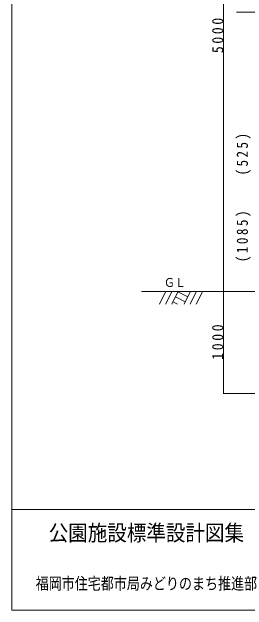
# Model space of a CAD drawing. Units: millimetres on the paper, scale 1:50. Extents: x -5930 to 1479, y 12 to 14760.
# Drawn here: x 11.1 to 57.1, y 11.9 to 129 of the extents above; entities that cross this region are included whole.
import ezdxf
from ezdxf.enums import TextEntityAlignment as Align

# ---------------------------------------------------------------- set-up
doc = ezdxf.new("R2010")
doc.units = ezdxf.units.MM
for name, color, linetype, lineweight in [('_0-0_', 7, 'Continuous', 13), ('LEVEL001', 1, 'Continuous', 13), ('ハッチ', 4, 'Continuous', 13), ('寸法', 1, 'Continuous', 13), ('本体', 7, 'Continuous', 13)]:
    doc.layers.add(name, color=color, linetype=linetype, lineweight=lineweight)
doc.styles.add('ＭＳ ゴシック', font='')
doc.styles.get('ＭＳ ゴシック').set_extended_font_data('MS Gothic')

# ---------------------------------------------------------------- blocks, each defined once
blk = doc.blocks.new('filled_dot')
at = {"color": 0, "linetype": 'Continuous', "lineweight": -2, "const_width": 1.25}
blk.add_lwpolyline([(-0.625, 0, 1), (0.625, 0, 1)], format="xyb", close=True, dxfattribs=at)

msp = doc.modelspace()

# ---------------------------------------------------------------- linework, layer by layer
at = {"layer": '_0-0_', "color": 6}
for p, q in [((11.059, 193.131), (11.059, 11.95)), ((11.059, 31.608), (284.871, 31.608)), ((11.059, 11.95), (284.871, 11.95))]:
    msp.add_line(p, q, dxfattribs=at)
at = {"layer": 'LEVEL001'}
msp.add_line((65.699, 128.955), (54.989, 128.955), dxfattribs=at)
at = {"layer": 'ハッチ'}
for p, q in [((41.132, 74.21), (39.932, 71.81)), ((42.332, 74.21), (41.132, 71.81)), ((43.532, 74.21), (42.332, 71.81)), ((43.532, 74.21), (45.452, 73.25)), ((45.932, 74.21), (44.732, 71.81)), ((47.132, 74.21), (45.932, 71.81)), ((48.332, 74.21), (47.132, 71.81)), ((43.052, 73.25), (44.972, 72.29)), ((42.572, 72.29), (43.472, 71.81))]:
    msp.add_line(p, q, dxfattribs=at)
at = {"layer": '寸法'}
for p, q in [((52.471, 74.31), (52.471, 174.31)), ((52.471, 54.31), (52.471, 74.31)), ((75.671, 74.31), (52.471, 74.31)), ((75.671, 74.31), (52.471, 74.31)), ((76.921, 54.31), (52.471, 54.31))]:
    msp.add_line(p, q, dxfattribs=at)
at = {"layer": '本体'}
msp.add_line((75.671, 74.31), (36.425, 74.31), dxfattribs=at)

# ---------------------------------------------------------------- block references
at = {"layer": '寸法', "xscale": 0.08, "yscale": 0.08}
for p, rotation in [((52.471, 74.31), 270), ((52.471, 74.31), 90), ((52.471, 54.31), 90)]:
    msp.add_blockref('filled_dot', p, dxfattribs=dict(at, rotation=rotation))

# ---------------------------------------------------------------- texts
at = {"layer": '_0-0_', "style": 'ＭＳ ゴシック'}
for s, height, width, p in [('公園施設標準設計図集', 3.114, 0.9, (18.247, 24.569)), ('福岡市住宅都市局みどりのまち推進部', 2.336, 0.8, (15.699, 15.271))]:
    msp.add_text(s, height=height, dxfattribs=dict(at, width=width)).set_placement(p, align=Align.BOTTOM_LEFT)
at = {"layer": '寸法', "color": 3, "style": 'ＭＳ ゴシック', "width": 0.9}
msp.add_text('ＧＬ', height=1.76, dxfattribs=at).set_placement((40.789, 74.655), align=Align.BOTTOM_LEFT)
at = {"layer": '寸法', "char_height": 2.199, "attachment_point": 7, "rotation": 90, "style": 'ＭＳ ゴシック'}
for s, insert in [('\\T1.38;\\W0.9;5000', (52.445, 120.935)), ('\\T1.38;\\W0.85;(525)', (57.803, 97.01)), ('\\T1.39;\\W0.85;(1085)', (57.803, 80.035)), ('\\T1.38;\\W0.9;1000', (52.445, 60.935))]:
    msp.add_mtext(s, dxfattribs=dict(at, insert=insert))

doc.saveas('drawing.dxf')
